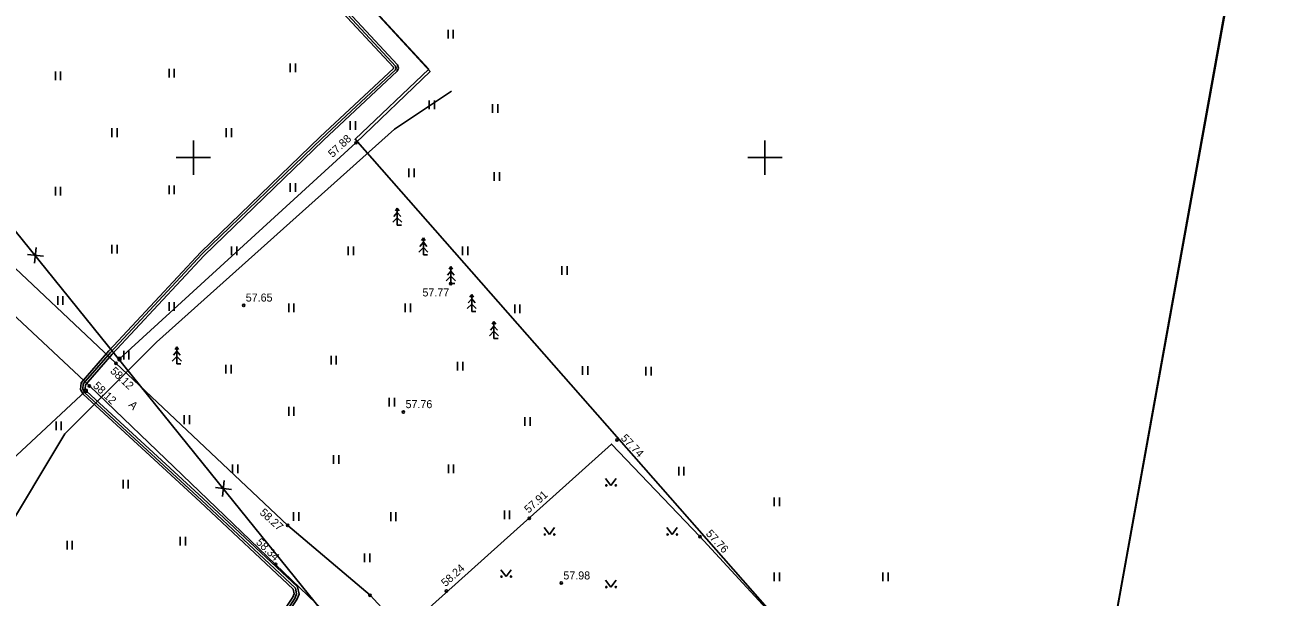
# Model space of a CAD drawing. Extents: x 639935 to 640355, y 6456229 to 6456709.
# Drawn here: x 640135.3 to 640244.6, y 6456561.6 to 6456611.6 of the extents above; entities that cross this region are included whole.
import ezdxf

# ---------------------------------------------------------------- set-up
doc = ezdxf.new("R2010")
doc.units = 0
for name, color, linetype in [('AED', 7, 'Continuous'), ('HALJASTUS', 7, 'Continuous'), ('KORGUS', 7, 'Continuous'), ('KPKAABEL', 7, 'Continuous'), ('MPKAABEL', 7, 'Continuous'), ('PIIR', 7, 'Continuous'), ('PUU', 7, 'Continuous'), ('TEE', 7, 'Continuous'), ('VORK', 7, 'Continuous'), ('VTRASS', 7, 'Continuous')]:
    doc.layers.add(name, color=color, linetype=linetype)

msp = doc.modelspace()

# ---------------------------------------------------------------- linework, layer by layer
at = {"layer": 'AED'}
for p, q in [((640143.53, 6456582.39), (640164.22, 6456601.29)), ((640143.41, 6456582.51), (640143.41, 6456582.26)), ((640143.41, 6456582.51), (640143.66, 6456582.51)), ((640143.41, 6456582.26), (640143.66, 6456582.26)), ((640143.66, 6456582.51), (640143.66, 6456582.26)), ((640140.58, 6456579.61), (640125.97, 6456566.01)), ((640140.45, 6456579.73), (640140.45, 6456579.48)), ((640140.45, 6456579.73), (640140.7, 6456579.73)), ((640140.45, 6456579.48), (640140.7, 6456579.48)), ((640140.7, 6456579.73), (640140.7, 6456579.48))]:
    msp.add_line(p, q, dxfattribs=at)
msp.add_lwpolyline([(640125.97, 6456566.01), (640082.48, 6456610.43), (640115.64, 6456639.72), (640129.55, 6456652.14), (640170.71, 6456607.53), (640164.22, 6456601.29)], dxfattribs=at)
at = {"layer": 'HALJASTUS'}
for p, q in [((640172.29, 6456611.18), (640172.29, 6456610.42)), ((640172.74, 6456611.18), (640172.74, 6456610.42)), ((640137.92, 6456607.52), (640137.92, 6456606.76)), ((640138.38, 6456607.52), (640138.38, 6456606.76)), ((640147.87, 6456607.77), (640147.87, 6456607.01)), ((640148.33, 6456607.77), (640148.33, 6456607.01)), ((640158.46, 6456608.22), (640158.46, 6456607.46)), ((640158.92, 6456608.22), (640158.92, 6456607.46)), ((640170.64, 6456604.99), (640170.64, 6456604.23)), ((640171.09, 6456604.99), (640171.09, 6456604.23)), ((640176.18, 6456604.67), (640176.18, 6456603.91)), ((640176.63, 6456604.67), (640176.63, 6456603.91)), ((640163.72, 6456603.19), (640163.72, 6456602.43)), ((640164.17, 6456603.19), (640164.17, 6456602.43)), ((640142.87, 6456602.57), (640142.87, 6456601.8)), ((640143.33, 6456602.57), (640143.33, 6456601.8)), ((640152.87, 6456602.57), (640152.87, 6456601.8)), ((640153.33, 6456602.57), (640153.33, 6456601.8)), ((640168.86, 6456599.06), (640168.86, 6456598.3)), ((640169.32, 6456599.06), (640169.32, 6456598.3)), ((640176.32, 6456598.74), (640176.32, 6456597.98)), ((640176.77, 6456598.74), (640176.77, 6456597.98)), ((640147.87, 6456597.57), (640147.87, 6456596.8)), ((640148.33, 6456597.57), (640148.33, 6456596.8)), ((640158.46, 6456597.76), (640158.46, 6456597)), ((640158.92, 6456597.76), (640158.92, 6456597)), ((640137.92, 6456597.44), (640137.92, 6456596.68)), ((640138.38, 6456597.44), (640138.38, 6456596.68)), ((640142.87, 6456592.36), (640142.87, 6456591.6)), ((640143.33, 6456592.36), (640143.33, 6456591.6)), ((640153.34, 6456592.23), (640153.34, 6456591.47)), ((640153.79, 6456592.23), (640153.79, 6456591.47)), ((640163.54, 6456592.23), (640163.54, 6456591.47)), ((640164, 6456592.23), (640164, 6456591.47)), ((640173.54, 6456592.23), (640173.54, 6456591.47)), ((640174, 6456592.23), (640174, 6456591.47)), ((640182.25, 6456590.51), (640182.25, 6456589.75)), ((640182.71, 6456590.51), (640182.71, 6456589.75)), ((640138.13, 6456587.87), (640138.13, 6456587.11)), ((640138.58, 6456587.87), (640138.58, 6456587.11)), ((640147.87, 6456587.36), (640147.87, 6456586.6)), ((640148.33, 6456587.36), (640148.33, 6456586.6)), ((640158.34, 6456587.23), (640158.34, 6456586.47)), ((640158.79, 6456587.23), (640158.79, 6456586.47)), ((640168.54, 6456587.23), (640168.54, 6456586.47)), ((640169, 6456587.23), (640169, 6456586.47)), ((640178.11, 6456587.15), (640178.11, 6456586.39)), ((640178.57, 6456587.15), (640178.57, 6456586.39)), ((640143.91, 6456583.11), (640143.91, 6456582.35)), ((640144.36, 6456583.11), (640144.36, 6456582.35)), ((640162.04, 6456582.66), (640162.04, 6456581.9)), ((640162.49, 6456582.66), (640162.49, 6456581.9)), ((640152.83, 6456581.87), (640152.83, 6456581.11)), ((640153.29, 6456581.87), (640153.29, 6456581.11)), ((640173.11, 6456582.15), (640173.11, 6456581.39)), ((640173.57, 6456582.15), (640173.57, 6456581.39)), ((640184.05, 6456581.77), (640184.05, 6456581.01)), ((640184.5, 6456581.77), (640184.5, 6456581.01)), ((640189.59, 6456581.7), (640189.59, 6456580.94)), ((640190.04, 6456581.7), (640190.04, 6456580.94)), ((640167.13, 6456578.98), (640167.13, 6456578.22)), ((640167.58, 6456578.98), (640167.58, 6456578.22)), ((640158.34, 6456578.2), (640158.34, 6456577.43)), ((640158.79, 6456578.2), (640158.79, 6456577.43)), ((640137.99, 6456576.92), (640137.99, 6456576.16)), ((640138.44, 6456576.92), (640138.44, 6456576.16)), ((640149.19, 6456577.47), (640149.19, 6456576.7)), ((640149.65, 6456577.47), (640149.65, 6456576.7)), ((640179.01, 6456577.3), (640179.01, 6456576.54)), ((640179.46, 6456577.3), (640179.46, 6456576.54)), ((640162.27, 6456573.98), (640162.27, 6456573.22)), ((640162.72, 6456573.98), (640162.72, 6456573.22)), ((640153.42, 6456573.16), (640153.42, 6456572.39)), ((640153.88, 6456573.16), (640153.88, 6456572.39)), ((640172.31, 6456573.16), (640172.31, 6456572.39)), ((640172.76, 6456573.16), (640172.76, 6456572.39)), ((640192.46, 6456572.96), (640192.46, 6456572.2)), ((640192.91, 6456572.96), (640192.91, 6456572.2)), ((640143.84, 6456571.83), (640143.84, 6456571.07)), ((640144.3, 6456571.83), (640144.3, 6456571.07)), ((640186.07, 6456571.94), (640186.53, 6456571.33)), ((640186.53, 6456571.33), (640186.98, 6456571.94)), ((640200.81, 6456570.28), (640200.81, 6456569.52)), ((640201.27, 6456570.28), (640201.27, 6456569.52)), ((640158.76, 6456569), (640158.76, 6456568.24)), ((640159.22, 6456569), (640159.22, 6456568.24)), ((640167.27, 6456568.98), (640167.27, 6456568.22)), ((640167.72, 6456568.98), (640167.72, 6456568.22)), ((640177.22, 6456569.14), (640177.22, 6456568.38)), ((640177.67, 6456569.14), (640177.67, 6456568.38)), ((640180.68, 6456567.65), (640181.15, 6456567.04)), ((640181.15, 6456567.04), (640181.59, 6456567.65)), ((640191.43, 6456567.65), (640191.89, 6456567.04)), ((640191.89, 6456567.04), (640192.34, 6456567.65)), ((640138.94, 6456566.48), (640138.94, 6456565.72)), ((640139.4, 6456566.48), (640139.4, 6456565.72)), ((640148.84, 6456566.83), (640148.84, 6456566.07)), ((640149.3, 6456566.83), (640149.3, 6456566.07)), ((640164.97, 6456565.37), (640164.97, 6456564.61)), ((640165.43, 6456565.37), (640165.43, 6456564.61)), ((640176.9, 6456563.96), (640177.37, 6456563.36)), ((640177.37, 6456563.36), (640177.81, 6456563.96)), ((640200.81, 6456563.71), (640200.81, 6456562.95)), ((640201.27, 6456563.71), (640201.27, 6456562.95)), ((640210.32, 6456563.71), (640210.32, 6456562.95)), ((640210.78, 6456563.71), (640210.78, 6456562.95)), ((640186.07, 6456563.05), (640186.53, 6456562.44)), ((640186.53, 6456562.44), (640186.98, 6456563.05))]:
    msp.add_line(p, q, dxfattribs=at)
msp.add_lwpolyline([(640218.21, 6456541.82), (640216.44, 6456543.48), (640202.88, 6456557.57), (640194.32, 6456566.86), (640186.59, 6456574.95), (640168.36, 6456558.58)], dxfattribs=at)
for centre in [(640186.13, 6456571.33), (640186.96, 6456571.33), (640180.75, 6456567.04), (640181.57, 6456567.04), (640191.49, 6456567.04), (640192.32, 6456567.04), (640176.96, 6456563.36), (640177.79, 6456563.36), (640186.13, 6456562.44), (640186.96, 6456562.44)]:
    msp.add_circle(centre, 0.055, dxfattribs=at)
at = {"layer": 'KORGUS'}
for centre in [(640164.22, 6456601.29), (640172.52, 6456588.98), (640154.4, 6456587.07), (640143.22, 6456582.02), (640140.9, 6456580.03), (640168.37, 6456577.75), (640187.06, 6456575.31), (640179.39, 6456568.45), (640158.25, 6456567.83), (640194.32, 6456566.86), (640157.19, 6456564.43), (640182.18, 6456562.8), (640165.46, 6456561.73), (640172.14, 6456562.1)]:
    msp.add_circle(centre, 0.1, dxfattribs=at)
at = {"layer": 'KPKAABEL'}
msp.add_lwpolyline([(640133.95, 6456560.35), (640133.17, 6456562.17), (640133.21, 6456566.59), (640138.74, 6456575.84), (640146.77, 6456583.85), (640167.6, 6456602.48), (640172.57, 6456605.8)], dxfattribs=at)
at = {"layer": 'MPKAABEL'}
for points in [[(640117.77, 6456653.69), (640126.46, 6456652.72), (640126.98, 6456652.51), (640128.69, 6456650.98), (640146.54, 6456631.34), (640157.26, 6456619.52), (640167.86, 6456608.1), (640167.94, 6456607.82), (640167.84, 6456607.56), (640161.37, 6456601.53), (640150.93, 6456591.44), (640142.89, 6456582.82), (640140.55, 6456580.13), (640140.53, 6456579.79), (640140.66, 6456579.55), (640150.86, 6456570.19), (640159.1, 6456562.46), (640159.24, 6456561.83), (640159.06, 6456561.36), (640157.81, 6456559.52), (640157.29, 6456559.15), (640151.52, 6456554.72), (640148.64, 6456552.62)], [(640156.96, 6456619.25), (640167.5, 6456607.9), (640167.52, 6456607.83), (640167.5, 6456607.78), (640161.1, 6456601.82), (640150.64, 6456591.72), (640142.59, 6456583.09), (640140.17, 6456580.29), (640140.12, 6456579.71), (640140.34, 6456579.3), (640150.59, 6456569.89), (640158.74, 6456562.25), (640158.82, 6456561.86), (640158.7, 6456561.55), (640157.52, 6456559.81), (640157.05, 6456559.47), (640151.2, 6456554.95), (640147.57, 6456555.19), (640145.53, 6456554.02), (640145.06, 6456553.42), (640145.16, 6456552.58), (640145.79, 6456551.94)], [(640157.11, 6456619.38), (640167.68, 6456608), (640167.73, 6456607.83), (640167.67, 6456607.67), (640161.23, 6456601.68), (640150.78, 6456591.58), (640142.74, 6456582.96), (640140.36, 6456580.21), (640140.32, 6456579.75), (640140.5, 6456579.43), (640150.72, 6456570.04), (640158.92, 6456562.35), (640159.03, 6456561.84), (640158.88, 6456561.45), (640157.67, 6456559.66), (640157.17, 6456559.31), (640151.26, 6456554.74), (640147.61, 6456554.98), (640145.66, 6456553.87), (640145.27, 6456553.36), (640145.35, 6456552.68), (640145.95, 6456552.07)]]:
    msp.add_lwpolyline(points, dxfattribs=at)
at = {"layer": 'PIIR'}
for points in [[(640244.48, 6456636.43), (640210.34, 6456446.88), (640223.9, 6456399.77), (640100.76, 6456288.92), (640032.7, 6456361.37), (640015.01, 6456419.96), (640095.91, 6456493.23), (640046.38, 6456546.87), (640082.39, 6456610.33), (640129.21, 6456652.47)], [(640129.27, 6456652.45), (640082.45, 6456610.31), (640046.42, 6456546.85), (640095.96, 6456493.19), (640015.04, 6456419.94), (640032.73, 6456361.33), (640100.8, 6456288.87), (640223.94, 6456399.73), (640210.39, 6456446.84), (640225.64, 6456531.7), (640164.15, 6456601.61), (640170.59, 6456607.72)]]:
    msp.add_lwpolyline(points, close=True, dxfattribs=at)
msp.add_lwpolyline([(640129.27, 6456652.45), (640170.59, 6456607.72), (640164.15, 6456601.61), (640225.64, 6456531.7), (640244.55, 6456636.41), (640129.27, 6456652.45)], dxfattribs=at)
at = {"layer": 'PUU'}
for p, q in [((640167.84, 6456595.59), (640167.69, 6456595.34)), ((640167.99, 6456595.34), (640167.84, 6456595.59)), ((640167.84, 6456595.59), (640167.84, 6456594.09)), ((640167.84, 6456594.74), (640167.44, 6456594.34)), ((640167.84, 6456595.19), (640167.54, 6456594.84)), ((640168.14, 6456594.84), (640167.84, 6456595.19)), ((640168.24, 6456594.34), (640167.84, 6456594.74)), ((640168.2, 6456594.09), (640167.84, 6456594.09)), ((640170.12, 6456592.14), (640169.72, 6456591.74)), ((640170.12, 6456592.59), (640169.82, 6456592.24)), ((640170.12, 6456592.99), (640169.97, 6456592.74)), ((640170.27, 6456592.74), (640170.12, 6456592.99)), ((640170.12, 6456592.99), (640170.12, 6456591.49)), ((640170.42, 6456592.24), (640170.12, 6456592.59)), ((640170.52, 6456591.74), (640170.12, 6456592.14)), ((640170.48, 6456591.49), (640170.12, 6456591.49)), ((640172.52, 6456590.08), (640172.22, 6456589.73)), ((640172.52, 6456590.48), (640172.37, 6456590.23)), ((640172.67, 6456590.23), (640172.52, 6456590.48)), ((640172.52, 6456590.48), (640172.52, 6456588.98)), ((640172.82, 6456589.73), (640172.52, 6456590.08)), ((640172.52, 6456589.63), (640172.12, 6456589.23)), ((640172.92, 6456589.23), (640172.52, 6456589.63)), ((640172.88, 6456588.98), (640172.52, 6456588.98)), ((640174.35, 6456588.04), (640174.2, 6456587.79)), ((640174.5, 6456587.79), (640174.35, 6456588.04)), ((640174.35, 6456588.04), (640174.35, 6456586.54)), ((640174.35, 6456587.19), (640173.95, 6456586.79)), ((640174.35, 6456587.64), (640174.05, 6456587.29)), ((640174.65, 6456587.29), (640174.35, 6456587.64)), ((640174.75, 6456586.79), (640174.35, 6456587.19)), ((640174.71, 6456586.54), (640174.35, 6456586.54)), ((640176.3, 6456585.67), (640176.15, 6456585.42)), ((640176.45, 6456585.42), (640176.3, 6456585.67)), ((640176.3, 6456585.67), (640176.3, 6456584.17)), ((640176.3, 6456584.82), (640175.9, 6456584.42)), ((640176.3, 6456585.27), (640176, 6456584.92)), ((640176.6, 6456584.92), (640176.3, 6456585.27)), ((640176.7, 6456584.42), (640176.3, 6456584.82)), ((640148.55, 6456583.46), (640148.4, 6456583.21)), ((640148.7, 6456583.21), (640148.55, 6456583.46)), ((640148.55, 6456583.46), (640148.55, 6456581.96)), ((640176.66, 6456584.17), (640176.3, 6456584.17)), ((640148.55, 6456582.61), (640148.15, 6456582.21)), ((640148.55, 6456583.06), (640148.25, 6456582.71)), ((640148.85, 6456582.71), (640148.55, 6456583.06)), ((640148.95, 6456582.21), (640148.55, 6456582.61)), ((640148.91, 6456581.96), (640148.55, 6456581.96))]:
    msp.add_line(p, q, dxfattribs=at)
at = {"layer": 'TEE'}
for points in [[(640132.31, 6456592.27), (640143.22, 6456582.02), (640158.25, 6456567.83), (640165.46, 6456561.73), (640169.16, 6456557.71), (640173.8, 6456552.84), (640175.46, 6456551), (640181.74, 6456544.28), (640187.9, 6456537.58), (640193.75, 6456531.19), (640195.48, 6456529.44), (640197.63, 6456527.94), (640199.81, 6456527.35), (640201.83, 6456527.36), (640203.94, 6456527.44), (640205.63, 6456528.03), (640206.77, 6456528.72), (640209.19, 6456531.01), (640212.22, 6456534.32), (640215.57, 6456538.17), (640218.94, 6456542.85), (640220.55, 6456545.66), (640222.26, 6456549.99), (640222.62, 6456551.49)], [(640162.83, 6456559), (640157.19, 6456564.43), (640140.9, 6456580.03), (640130, 6456590.22)]]:
    msp.add_lwpolyline(points, dxfattribs=at)
at = {"layer": 'VORK'}
for p, q in [((640150, 6456600), (640150, 6456601.5)), ((640200, 6456600), (640200, 6456601.5)), ((640150, 6456600), (640148.5, 6456600)), ((640150, 6456600), (640151.5, 6456600)), ((640150, 6456600), (640150, 6456598.5)), ((640200, 6456600), (640198.5, 6456600)), ((640200, 6456600), (640201.5, 6456600)), ((640200, 6456600), (640200, 6456598.5))]:
    msp.add_line(p, q, dxfattribs=at)
at = {"layer": 'VTRASS'}
for p, q in [((640136.25, 6456592.15), (640136.09, 6456590.76)), ((640135.48, 6456591.53), (640136.87, 6456591.37)), ((640152.7, 6456571.76), (640152.54, 6456570.37)), ((640151.93, 6456571.14), (640153.32, 6456570.98))]:
    msp.add_line(p, q, dxfattribs=at)
msp.add_lwpolyline([(640125.48, 6456604.6), (640153.53, 6456569.91), (640178.94, 6456538.46), (640181.67, 6456535.46), (640193.01, 6456522.96)], dxfattribs=at)

# ---------------------------------------------------------------- texts
at = {"layer": 'KORGUS'}
for s, rotation, p in [('57.88', 43.4863, (640162.18, 6456599.96)), ('58.12', 316.6405, (640142.67, 6456581.26)), ('58.12', 316.2482, (640141.16, 6456579.98)), ('57.74', 313.6561, (640187.35, 6456575.42)), ('57.91', 41.9321, (640179.33, 6456568.86)), ('58.27', 317.7104, (640155.74, 6456568.88)), ('57.76', 312.6668, (640194.79, 6456567.07)), ('58.34', 316.4946, (640155.42, 6456566.29)), ('58.24', 41.9321, (640172.06, 6456562.43))]:
    msp.add_text(s, height=0.7, rotation=rotation, dxfattribs=at).set_placement(p)
for s, p in [('57.65', (640154.58, 6456587.41)), ('57.77', (640170.04, 6456587.86)), ('57.76', (640168.56, 6456578.09)), ('57.98', (640182.37, 6456563.11))]:
    msp.add_text(s, height=0.7, dxfattribs=at).set_placement(p)
at = {"layer": 'TEE'}
msp.add_text('A', height=0.7, rotation=314.6528, dxfattribs=at).set_placement((640144.28, 6456578.32))

doc.saveas('drawing.dxf')
